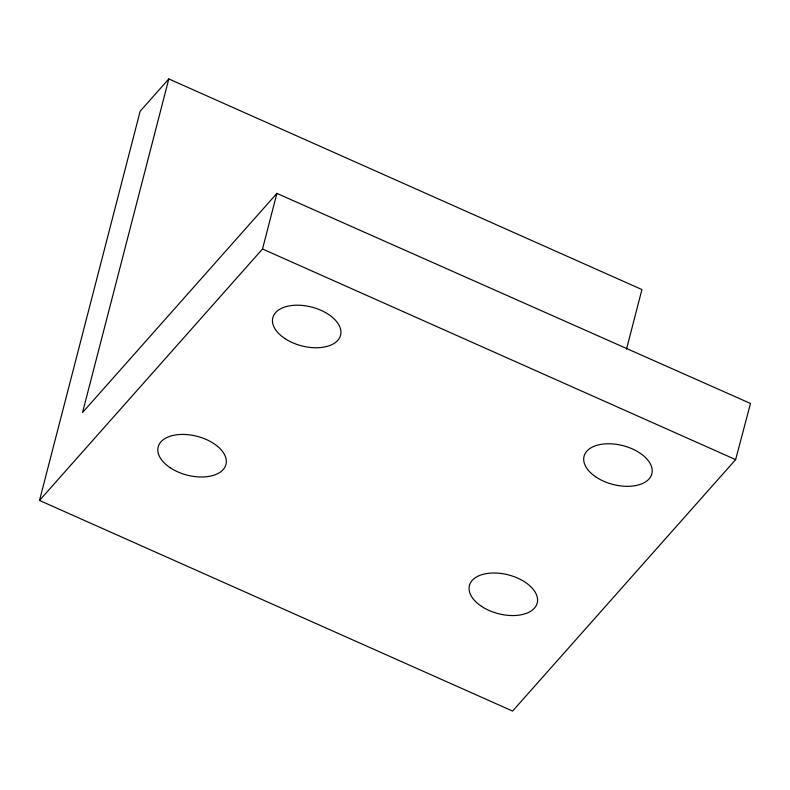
<?xml version="1.0" encoding="UTF-8"?>
<svg xmlns="http://www.w3.org/2000/svg" width="790" height="790" viewBox="0 0 790 790"><rect width="100%" height="100%" fill="white"/><g stroke="black" fill="none" stroke-linecap="round" stroke-linejoin="round"><path stroke-width="1.19" d="M168.813 78.931L82.535 412.538L276.895 193.392L750.5 403.473L735.628 459.622L512.611 711.069L39.5 500.445L140.156 111.242L168.813 78.931L641.924 289.555L626.519 349.131M39.5 500.445L262.517 248.998L276.895 193.392M262.517 248.998L735.628 459.622M596.045 477.061A35.007 20.036 14.5 0 0 651.72 474.247A35.007 20.036 14.5 0 0 606.068 443.822A35.007 20.036 14.5 0 0 596.045 477.061M481.426 606.286A35.007 20.036 14.5 0 0 537.101 603.471A35.007 20.036 14.5 0 0 491.449 573.046A35.007 20.036 14.5 0 0 481.426 606.286M170.166 467.719A35.007 20.036 14.5 0 0 225.841 464.905A35.007 20.036 14.5 0 0 180.189 434.48A35.007 20.036 14.5 0 0 170.166 467.719M284.785 338.485A35.007 20.036 14.5 0 0 340.46 335.671A35.007 20.036 14.5 0 0 294.808 305.256A35.007 20.036 14.5 0 0 284.785 338.485"/></g></svg>
